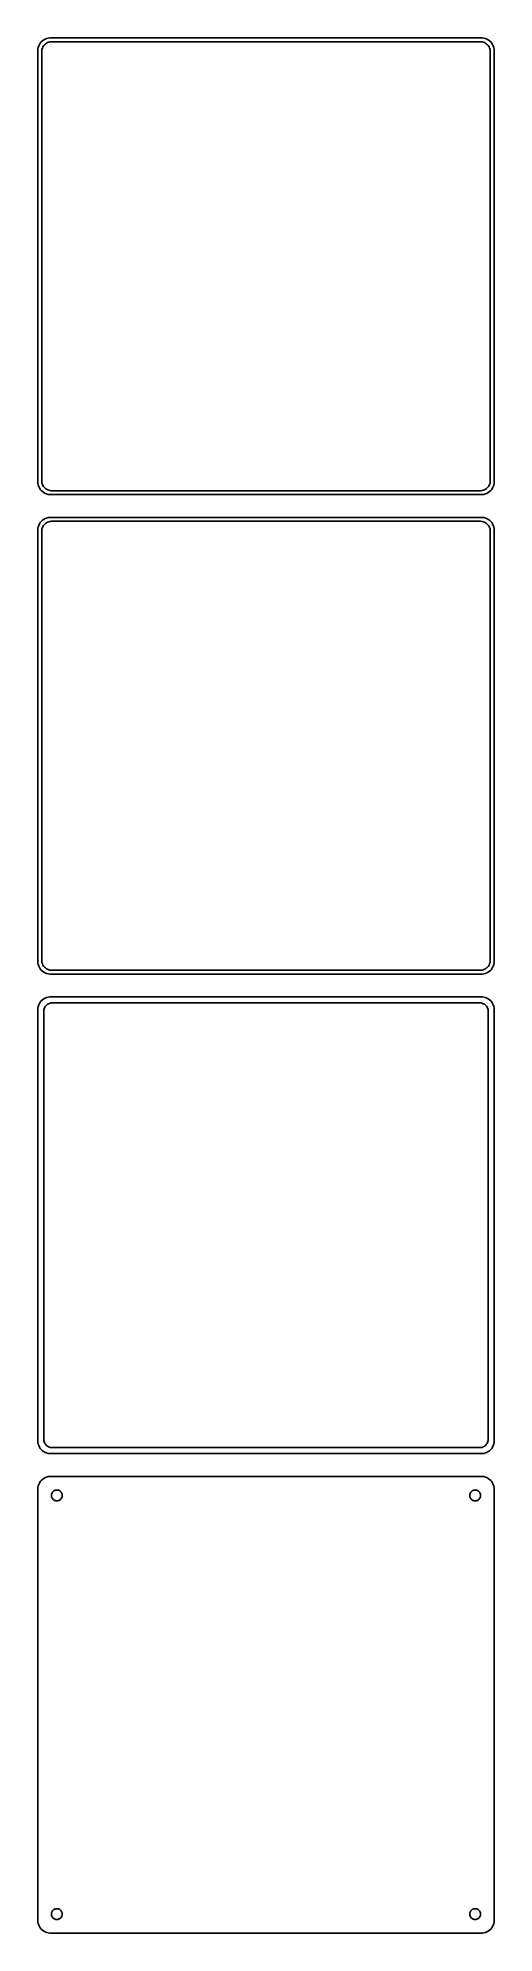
# Model space of a CAD drawing. Header units: metres. Extents: x -90 to 90, y 666 to 1413.
import ezdxf

# ---------------------------------------------------------------- set-up
doc = ezdxf.new("R2010")
doc.units = ezdxf.units.M

msp = doc.modelspace()

# ---------------------------------------------------------------- linework, layer by layer
for p, q in [((-88.1871, 1411.85), (-88.6448, 1411.42)), ((-87.6791, 1412.22), (-88.1871, 1411.85)), ((-87.1289, 1412.52), (-87.6791, 1412.22)), ((-86.5451, 1412.76), (-87.1289, 1412.52)), ((-85.9369, 1412.91), (-86.5451, 1412.76)), ((-85.3139, 1412.99), (-85.9369, 1412.91)), ((85.3139, 1412.99), (-85.3139, 1412.99)), ((85.9369, 1412.91), (85.3139, 1412.99)), ((86.5451, 1412.76), (85.9369, 1412.91)), ((87.1289, 1412.52), (86.5451, 1412.76)), ((87.6791, 1412.22), (87.1289, 1412.52)), ((88.1871, 1411.85), (87.6791, 1412.22)), ((88.6448, 1411.42), (88.1871, 1411.85)), ((-89.9606, 1408.63), (-90, 1408)), ((-90, 1408), (-90, 1238)), ((-89.8429, 1409.24), (-89.9606, 1408.63)), ((-89.6489, 1409.84), (-89.8429, 1409.24)), ((-89.3815, 1410.41), (-89.6489, 1409.84)), ((-89.0451, 1410.94), (-89.3815, 1410.41)), ((-88.6448, 1411.42), (-89.0451, 1410.94)), ((-88.5, 1407.5), (-88.4685, 1408)), ((-88.5, 1238.5), (-88.5, 1407.5)), ((-88.4685, 1408), (-88.3743, 1408.49)), ((-88.3743, 1408.49), (-88.2191, 1408.97)), ((-88.2191, 1408.97), (-88.0052, 1409.43)), ((-88.0052, 1409.43), (-87.7361, 1409.85)), ((-87.7361, 1409.85), (-87.4159, 1410.24)), ((-87.4159, 1410.24), (-87.0497, 1410.58)), ((-87.0497, 1410.58), (-86.6433, 1410.88)), ((-86.6433, 1410.88), (-86.2031, 1411.12)), ((-86.2031, 1411.12), (-85.7361, 1411.3)), ((-85.7361, 1411.3), (-85.2495, 1411.43)), ((-85.2495, 1411.43), (-84.7512, 1411.49)), ((-84.7512, 1411.49), (84.7512, 1411.49)), ((84.7512, 1411.49), (85.2495, 1411.43)), ((85.2495, 1411.43), (85.7361, 1411.3)), ((85.7361, 1411.3), (86.2031, 1411.12)), ((86.2031, 1411.12), (86.6433, 1410.88)), ((86.6433, 1410.88), (87.0497, 1410.58)), ((87.0497, 1410.58), (87.4159, 1410.24)), ((87.4159, 1410.24), (87.7361, 1409.85)), ((87.7361, 1409.85), (88.0052, 1409.43)), ((88.0052, 1409.43), (88.2191, 1408.97)), ((88.2191, 1408.97), (88.3743, 1408.49)), ((88.3743, 1408.49), (88.4685, 1408)), ((88.4685, 1408), (88.5, 1407.5)), ((88.5, 1407.5), (88.5, 1238.5)), ((89.0451, 1410.94), (88.6448, 1411.42)), ((89.3815, 1410.41), (89.0451, 1410.94)), ((89.6489, 1409.84), (89.3815, 1410.41)), ((89.8429, 1409.24), (89.6489, 1409.84)), ((89.9606, 1408.63), (89.8429, 1409.24)), ((90, 1408), (89.9606, 1408.63)), ((90, 1238), (90, 1408)), ((-90, 1238), (-89.9606, 1237.37)), ((-89.9606, 1237.37), (-89.8429, 1236.76)), ((-89.8429, 1236.76), (-89.6489, 1236.16)), ((-89.6489, 1236.16), (-89.3815, 1235.59)), ((-89.3815, 1235.59), (-89.0451, 1235.06)), ((-89.0451, 1235.06), (-88.6448, 1234.58)), ((-88.6448, 1234.58), (-88.1871, 1234.15)), ((-88.4685, 1238), (-88.5, 1238.5)), ((-88.3743, 1237.51), (-88.4685, 1238)), ((-88.2191, 1237.03), (-88.3743, 1237.51)), ((-88.0052, 1236.57), (-88.2191, 1237.03)), ((-88.1871, 1234.15), (-87.6791, 1233.78)), ((-87.7361, 1236.15), (-88.0052, 1236.57)), ((-87.4159, 1235.76), (-87.7361, 1236.15)), ((-87.6791, 1233.78), (-87.1289, 1233.48)), ((-87.0497, 1235.42), (-87.4159, 1235.76)), ((-87.1289, 1233.48), (-86.5451, 1233.24)), ((-86.6433, 1235.12), (-87.0497, 1235.42)), ((-86.2031, 1234.88), (-86.6433, 1235.12)), ((-86.5451, 1233.24), (-85.9369, 1233.09)), ((-85.7361, 1234.7), (-86.2031, 1234.88)), ((-85.9369, 1233.09), (-85.3139, 1233.01)), ((-85.2495, 1234.57), (-85.7361, 1234.7)), ((-85.3139, 1233.01), (85.3139, 1233.01)), ((-84.7512, 1234.51), (-85.2495, 1234.57)), ((84.7512, 1234.51), (-84.7512, 1234.51)), ((85.2495, 1234.57), (84.7512, 1234.51)), ((85.7361, 1234.7), (85.2495, 1234.57)), ((85.3139, 1233.01), (85.9369, 1233.09)), ((86.2031, 1234.88), (85.7361, 1234.7)), ((85.9369, 1233.09), (86.5451, 1233.24)), ((86.6433, 1235.12), (86.2031, 1234.88)), ((86.5451, 1233.24), (87.1289, 1233.48)), ((87.0497, 1235.42), (86.6433, 1235.12)), ((87.4159, 1235.76), (87.0497, 1235.42)), ((87.1289, 1233.48), (87.6791, 1233.78)), ((87.7361, 1236.15), (87.4159, 1235.76)), ((87.6791, 1233.78), (88.1871, 1234.15)), ((88.0052, 1236.57), (87.7361, 1236.15)), ((88.2191, 1237.03), (88.0052, 1236.57)), ((88.1871, 1234.15), (88.6448, 1234.58)), ((88.3743, 1237.51), (88.2191, 1237.03)), ((88.4685, 1238), (88.3743, 1237.51)), ((88.5, 1238.5), (88.4685, 1238)), ((88.6448, 1234.58), (89.0451, 1235.06)), ((89.0451, 1235.06), (89.3815, 1235.59)), ((89.3815, 1235.59), (89.6489, 1236.16)), ((89.6489, 1236.16), (89.8429, 1236.76)), ((89.8429, 1236.76), (89.9606, 1237.37)), ((89.9606, 1237.37), (90, 1238)), ((-89.9606, 1219.63), (-90, 1219)), ((-90, 1219), (-90, 1049)), ((-89.8429, 1220.24), (-89.9606, 1219.63)), ((-89.6489, 1220.84), (-89.8429, 1220.24)), ((-89.3815, 1221.41), (-89.6489, 1220.84)), ((-89.0451, 1221.94), (-89.3815, 1221.41)), ((-88.6448, 1222.42), (-89.0451, 1221.94)), ((-88.1871, 1222.85), (-88.6448, 1222.42)), ((-88.5, 1218.5), (-88.4685, 1219)), ((-88.5, 1049.5), (-88.5, 1218.5)), ((-88.4685, 1219), (-88.3743, 1219.49)), ((-88.3743, 1219.49), (-88.2191, 1219.97)), ((-88.2191, 1219.97), (-88.0052, 1220.43)), ((-87.6791, 1223.22), (-88.1871, 1222.85)), ((-88.0052, 1220.43), (-87.7361, 1220.85)), ((-87.7361, 1220.85), (-87.4159, 1221.24)), ((-87.1289, 1223.52), (-87.6791, 1223.22)), ((-87.4159, 1221.24), (-87.0497, 1221.58)), ((-86.5451, 1223.76), (-87.1289, 1223.52)), ((-87.0497, 1221.58), (-86.6433, 1221.88)), ((-86.6433, 1221.88), (-86.2031, 1222.12)), ((-85.9369, 1223.91), (-86.5451, 1223.76)), ((-86.2031, 1222.12), (-85.7361, 1222.3)), ((-85.3139, 1223.99), (-85.9369, 1223.91)), ((-85.7361, 1222.3), (-85.2495, 1222.43)), ((85.3139, 1223.99), (-85.3139, 1223.99)), ((-85.2495, 1222.43), (-84.7512, 1222.49)), ((-84.7512, 1222.49), (84.7512, 1222.49)), ((84.7512, 1222.49), (85.2495, 1222.43)), ((85.2495, 1222.43), (85.7361, 1222.3)), ((85.9369, 1223.91), (85.3139, 1223.99)), ((85.7361, 1222.3), (86.2031, 1222.12)), ((86.5451, 1223.76), (85.9369, 1223.91)), ((86.2031, 1222.12), (86.6433, 1221.88)), ((87.1289, 1223.52), (86.5451, 1223.76)), ((86.6433, 1221.88), (87.0497, 1221.58)), ((87.0497, 1221.58), (87.4159, 1221.24)), ((87.6791, 1223.22), (87.1289, 1223.52)), ((87.4159, 1221.24), (87.7361, 1220.85)), ((88.1871, 1222.85), (87.6791, 1223.22)), ((87.7361, 1220.85), (88.0052, 1220.43)), ((88.0052, 1220.43), (88.2191, 1219.97)), ((88.6448, 1222.42), (88.1871, 1222.85)), ((88.2191, 1219.97), (88.3743, 1219.49)), ((88.3743, 1219.49), (88.4685, 1219)), ((88.4685, 1219), (88.5, 1218.5)), ((88.5, 1218.5), (88.5, 1049.5)), ((89.0451, 1221.94), (88.6448, 1222.42)), ((89.3815, 1221.41), (89.0451, 1221.94)), ((89.6489, 1220.84), (89.3815, 1221.41)), ((89.8429, 1220.24), (89.6489, 1220.84)), ((89.9606, 1219.63), (89.8429, 1220.24)), ((90, 1219), (89.9606, 1219.63)), ((90, 1049), (90, 1219)), ((-90, 1049), (-89.9606, 1048.37)), ((-89.9606, 1048.37), (-89.8429, 1047.76)), ((-89.8429, 1047.76), (-89.6489, 1047.16)), ((-89.6489, 1047.16), (-89.3815, 1046.59)), ((-89.3815, 1046.59), (-89.0451, 1046.06)), ((-89.0451, 1046.06), (-88.6448, 1045.58)), ((-88.4685, 1049), (-88.5, 1049.5)), ((-88.3743, 1048.51), (-88.4685, 1049)), ((-88.2191, 1048.03), (-88.3743, 1048.51)), ((-88.0052, 1047.57), (-88.2191, 1048.03)), ((-87.7361, 1047.15), (-88.0052, 1047.57)), ((-87.4159, 1046.76), (-87.7361, 1047.15)), ((-87.0497, 1046.42), (-87.4159, 1046.76)), ((-86.6433, 1046.12), (-87.0497, 1046.42)), ((-86.2031, 1045.88), (-86.6433, 1046.12)), ((-85.7361, 1045.7), (-86.2031, 1045.88)), ((86.2031, 1045.88), (85.7361, 1045.7)), ((86.6433, 1046.12), (86.2031, 1045.88)), ((87.0497, 1046.42), (86.6433, 1046.12)), ((87.4159, 1046.76), (87.0497, 1046.42)), ((87.7361, 1047.15), (87.4159, 1046.76)), ((88.0052, 1047.57), (87.7361, 1047.15)), ((88.2191, 1048.03), (88.0052, 1047.57)), ((88.3743, 1048.51), (88.2191, 1048.03)), ((88.4685, 1049), (88.3743, 1048.51)), ((88.5, 1049.5), (88.4685, 1049)), ((88.6448, 1045.58), (89.0451, 1046.06)), ((89.0451, 1046.06), (89.3815, 1046.59)), ((89.3815, 1046.59), (89.6489, 1047.16)), ((89.6489, 1047.16), (89.8429, 1047.76)), ((89.8429, 1047.76), (89.9606, 1048.37)), ((89.9606, 1048.37), (90, 1049)), ((-88.6448, 1045.58), (-88.1871, 1045.15)), ((-88.1871, 1045.15), (-87.6791, 1044.78)), ((-87.6791, 1044.78), (-87.1289, 1044.48)), ((-87.1289, 1044.48), (-86.5451, 1044.24)), ((-86.5451, 1044.24), (-85.9369, 1044.09)), ((-85.9369, 1044.09), (-85.3139, 1044.01)), ((-85.2495, 1045.57), (-85.7361, 1045.7)), ((-85.3139, 1044.01), (85.3139, 1044.01)), ((-84.7512, 1045.51), (-85.2495, 1045.57)), ((84.7512, 1045.51), (-84.7512, 1045.51)), ((85.2495, 1045.57), (84.7512, 1045.51)), ((85.7361, 1045.7), (85.2495, 1045.57)), ((85.3139, 1044.01), (85.9369, 1044.09)), ((85.9369, 1044.09), (86.5451, 1044.24)), ((86.5451, 1044.24), (87.1289, 1044.48)), ((87.1289, 1044.48), (87.6791, 1044.78)), ((87.6791, 1044.78), (88.1871, 1045.15)), ((88.1871, 1045.15), (88.6448, 1045.58)), ((-89.8429, 1031.24), (-89.9606, 1030.63)), ((-89.6489, 1031.84), (-89.8429, 1031.24)), ((-89.3815, 1032.41), (-89.6489, 1031.84)), ((-89.0451, 1032.94), (-89.3815, 1032.41)), ((-88.6448, 1033.42), (-89.0451, 1032.94)), ((-88.1871, 1033.85), (-88.6448, 1033.42)), ((-87.6791, 1034.22), (-88.1871, 1033.85)), ((-87.1289, 1034.52), (-87.6791, 1034.22)), ((-87.3943, 1030.65), (-87.2279, 1031)), ((-87.2279, 1031), (-87.0184, 1031.33)), ((-86.5451, 1034.76), (-87.1289, 1034.52)), ((-87.0184, 1031.33), (-86.7692, 1031.63)), ((-86.7692, 1031.63), (-86.4843, 1031.9)), ((-85.9369, 1034.91), (-86.5451, 1034.76)), ((-86.4843, 1031.9), (-86.168, 1032.13)), ((-86.168, 1032.13), (-85.8254, 1032.32)), ((-85.3139, 1034.99), (-85.9369, 1034.91)), ((-85.8254, 1032.32), (-85.4619, 1032.46)), ((-85.4619, 1032.46), (-85.0833, 1032.56)), ((85.3139, 1034.99), (-85.3139, 1034.99)), ((-85.0833, 1032.56), (-84.6955, 1032.61)), ((-84.6955, 1032.61), (84.6955, 1032.61)), ((84.6955, 1032.61), (85.0833, 1032.56)), ((85.0833, 1032.56), (85.4619, 1032.46)), ((85.9369, 1034.91), (85.3139, 1034.99)), ((85.4619, 1032.46), (85.8254, 1032.32)), ((85.8254, 1032.32), (86.168, 1032.13)), ((86.5451, 1034.76), (85.9369, 1034.91)), ((86.168, 1032.13), (86.4843, 1031.9)), ((86.4843, 1031.9), (86.7692, 1031.63)), ((87.1289, 1034.52), (86.5451, 1034.76)), ((86.7692, 1031.63), (87.0184, 1031.33)), ((87.0184, 1031.33), (87.2279, 1031)), ((87.6791, 1034.22), (87.1289, 1034.52)), ((87.2279, 1031), (87.3943, 1030.65)), ((88.1871, 1033.85), (87.6791, 1034.22)), ((88.6448, 1033.42), (88.1871, 1033.85)), ((89.0451, 1032.94), (88.6448, 1033.42)), ((89.3815, 1032.41), (89.0451, 1032.94)), ((89.6489, 1031.84), (89.3815, 1032.41)), ((89.8429, 1031.24), (89.6489, 1031.84)), ((89.9606, 1030.63), (89.8429, 1031.24)), ((-89.9606, 1030.63), (-90, 1030)), ((-90, 1030), (-90, 860)), ((-87.6129, 1029.5), (-87.5884, 1029.89)), ((-87.6129, 860.5), (-87.6129, 1029.5)), ((-87.5884, 1029.89), (-87.5151, 1030.27)), ((-87.5151, 1030.27), (-87.3943, 1030.65)), ((87.3943, 1030.65), (87.5151, 1030.27)), ((87.5151, 1030.27), (87.5884, 1029.89)), ((87.5884, 1029.89), (87.6129, 1029.5)), ((87.6129, 1029.5), (87.6129, 860.5)), ((90, 1030), (89.9606, 1030.63)), ((90, 860), (90, 1030)), ((-90, 860), (-89.9606, 859.373)), ((-89.9606, 859.373), (-89.8429, 858.757)), ((-87.5884, 860.11), (-87.6129, 860.5)), ((-87.5151, 859.726), (-87.5884, 860.11)), ((-87.3943, 859.354), (-87.5151, 859.726)), ((-87.2279, 859), (-87.3943, 859.354)), ((87.3943, 859.354), (87.2279, 859)), ((87.5151, 859.726), (87.3943, 859.354)), ((87.5884, 860.11), (87.5151, 859.726)), ((87.6129, 860.5), (87.5884, 860.11)), ((89.8429, 858.757), (89.9606, 859.373)), ((89.9606, 859.373), (90, 860)), ((-89.8429, 858.757), (-89.6489, 858.159)), ((-89.6489, 858.159), (-89.3815, 857.591)), ((-89.3815, 857.591), (-89.0451, 857.061)), ((-89.0451, 857.061), (-88.6448, 856.577)), ((-88.6448, 856.577), (-88.1871, 856.147)), ((-88.1871, 856.147), (-87.6791, 855.778)), ((-87.6791, 855.778), (-87.1289, 855.476)), ((-87.0184, 858.67), (-87.2279, 859)), ((-87.1289, 855.476), (-86.5451, 855.245)), ((-86.7692, 858.369), (-87.0184, 858.67)), ((-86.4843, 858.101), (-86.7692, 858.369)), ((-86.5451, 855.245), (-85.9369, 855.089)), ((-86.168, 857.872), (-86.4843, 858.101)), ((-85.8254, 857.683), (-86.168, 857.872)), ((-85.9369, 855.089), (-85.3139, 855.01)), ((-85.4619, 857.539), (-85.8254, 857.683)), ((-85.0833, 857.442), (-85.4619, 857.539)), ((-85.3139, 855.01), (85.3139, 855.01)), ((-84.6955, 857.393), (-85.0833, 857.442)), ((84.6955, 857.393), (-84.6955, 857.393)), ((85.0833, 857.442), (84.6955, 857.393)), ((85.4619, 857.539), (85.0833, 857.442)), ((85.3139, 855.01), (85.9369, 855.089)), ((85.8254, 857.683), (85.4619, 857.539)), ((86.168, 857.872), (85.8254, 857.683)), ((85.9369, 855.089), (86.5451, 855.245)), ((86.4843, 858.101), (86.168, 857.872)), ((86.7692, 858.369), (86.4843, 858.101)), ((86.5451, 855.245), (87.1289, 855.476)), ((87.0184, 858.67), (86.7692, 858.369)), ((87.2279, 859), (87.0184, 858.67)), ((87.1289, 855.476), (87.6791, 855.778)), ((87.6791, 855.778), (88.1871, 856.147)), ((88.1871, 856.147), (88.6448, 856.577)), ((88.6448, 856.577), (89.0451, 857.061)), ((89.0451, 857.061), (89.3815, 857.591)), ((89.3815, 857.591), (89.6489, 858.159)), ((89.6489, 858.159), (89.8429, 858.757)), ((-88.6448, 844.423), (-89.0451, 843.939)), ((-88.1871, 844.853), (-88.6448, 844.423)), ((-87.6791, 845.222), (-88.1871, 844.853)), ((-87.1289, 845.524), (-87.6791, 845.222)), ((-86.5451, 845.755), (-87.1289, 845.524)), ((-85.9369, 845.911), (-86.5451, 845.755)), ((-85.3139, 845.99), (-85.9369, 845.911)), ((85.3139, 845.99), (-85.3139, 845.99)), ((85.9369, 845.911), (85.3139, 845.99)), ((86.5451, 845.755), (85.9369, 845.911)), ((87.1289, 845.524), (86.5451, 845.755)), ((87.6791, 845.222), (87.1289, 845.524)), ((88.1871, 844.853), (87.6791, 845.222)), ((88.6448, 844.423), (88.1871, 844.853)), ((89.0451, 843.939), (88.6448, 844.423)), ((-89.9606, 841.627), (-90, 841)), ((-90, 841), (-90, 671)), ((-89.8429, 842.243), (-89.9606, 841.627)), ((-89.6489, 842.841), (-89.8429, 842.243)), ((-89.3815, 843.409), (-89.6489, 842.841)), ((-89.0451, 843.939), (-89.3815, 843.409)), ((-84.6353, 838.5), (-84.6185, 838.768)), ((-84.6185, 838.232), (-84.6353, 838.5)), ((-84.6185, 838.768), (-84.5682, 839.031)), ((-84.5682, 837.969), (-84.6185, 838.232)), ((-84.5682, 839.031), (-84.4853, 839.286)), ((-84.4853, 837.714), (-84.5682, 837.969)), ((-84.4853, 839.286), (-84.3712, 839.529)), ((-84.3712, 837.471), (-84.4853, 837.714)), ((-84.3712, 839.529), (-84.2275, 839.755)), ((-84.2275, 837.245), (-84.3712, 837.471)), ((-84.2275, 839.755), (-84.0566, 839.962)), ((-84.0566, 837.038), (-84.2275, 837.245)), ((-84.0566, 839.962), (-83.8611, 840.145)), ((-83.8611, 836.855), (-84.0566, 837.038)), ((-83.8611, 840.145), (-83.6441, 840.303)), ((-83.6441, 836.697), (-83.8611, 836.855)), ((-83.6441, 840.303), (-83.4092, 840.432)), ((-83.4092, 836.568), (-83.6441, 836.697)), ((-83.4092, 840.432), (-83.1598, 840.531)), ((-83.1598, 840.531), (-82.9001, 840.597)), ((-82.9001, 840.597), (-82.6341, 840.631)), ((-82.6341, 840.631), (-82.3659, 840.631)), ((-82.3659, 840.631), (-82.0999, 840.597)), ((-82.0999, 840.597), (-81.8401, 840.531)), ((-81.8401, 840.531), (-81.5908, 840.432)), ((-81.5908, 840.432), (-81.3559, 840.303)), ((-81.3559, 836.697), (-81.5908, 836.568)), ((-81.3559, 840.303), (-81.1389, 840.145)), ((-81.1389, 836.855), (-81.3559, 836.697)), ((-81.1389, 840.145), (-80.9434, 839.962)), ((-80.9434, 837.038), (-81.1389, 836.855)), ((-80.9434, 839.962), (-80.7725, 839.755)), ((-80.7725, 837.245), (-80.9434, 837.038)), ((-80.7725, 839.755), (-80.6288, 839.529)), ((-80.6288, 837.471), (-80.7725, 837.245)), ((-80.6288, 839.529), (-80.5146, 839.286)), ((-80.5146, 837.714), (-80.6288, 837.471)), ((-80.5146, 839.286), (-80.4318, 839.031)), ((-80.4318, 837.969), (-80.5146, 837.714)), ((-80.4318, 839.031), (-80.3815, 838.768)), ((-80.3815, 838.232), (-80.4318, 837.969)), ((-80.3815, 838.768), (-80.3647, 838.5)), ((-80.3647, 838.5), (-80.3815, 838.232)), ((80.3647, 838.5), (80.3815, 838.768)), ((80.3815, 838.232), (80.3647, 838.5)), ((80.3815, 838.768), (80.4318, 839.031)), ((80.4318, 837.969), (80.3815, 838.232)), ((80.4318, 839.031), (80.5146, 839.286)), ((80.5146, 837.714), (80.4318, 837.969)), ((80.5146, 839.286), (80.6288, 839.529)), ((80.6288, 837.471), (80.5146, 837.714)), ((80.6288, 839.529), (80.7725, 839.755)), ((80.7725, 837.245), (80.6288, 837.471)), ((80.7725, 839.755), (80.9434, 839.962)), ((80.9434, 837.038), (80.7725, 837.245)), ((80.9434, 839.962), (81.1389, 840.145)), ((81.1389, 836.855), (80.9434, 837.038)), ((81.1389, 840.145), (81.3559, 840.303)), ((81.3559, 836.697), (81.1389, 836.855)), ((81.3559, 840.303), (81.5908, 840.432)), ((81.5908, 836.568), (81.3559, 836.697)), ((81.5908, 840.432), (81.8401, 840.531)), ((81.8401, 840.531), (82.0999, 840.597)), ((82.0999, 840.597), (82.3659, 840.631)), ((82.3659, 840.631), (82.6341, 840.631)), ((82.6341, 840.631), (82.9001, 840.597)), ((82.9001, 840.597), (83.1598, 840.531)), ((83.1598, 840.531), (83.4092, 840.432)), ((83.4092, 840.432), (83.6441, 840.303)), ((83.6441, 836.697), (83.4092, 836.568)), ((83.6441, 840.303), (83.8611, 840.145)), ((83.8611, 836.855), (83.6441, 836.697)), ((83.8611, 840.145), (84.0566, 839.962)), ((84.0566, 837.038), (83.8611, 836.855)), ((84.0566, 839.962), (84.2275, 839.755)), ((84.2275, 837.245), (84.0566, 837.038)), ((84.2275, 839.755), (84.3712, 839.529)), ((84.3712, 837.471), (84.2275, 837.245)), ((84.3712, 839.529), (84.4853, 839.286)), ((84.4853, 837.714), (84.3712, 837.471)), ((84.4853, 839.286), (84.5682, 839.031)), ((84.5682, 837.969), (84.4853, 837.714)), ((84.5682, 839.031), (84.6185, 838.768)), ((84.6185, 838.232), (84.5682, 837.969)), ((84.6185, 838.768), (84.6353, 838.5)), ((84.6353, 838.5), (84.6185, 838.232)), ((89.3815, 843.409), (89.0451, 843.939)), ((89.6489, 842.841), (89.3815, 843.409)), ((89.8429, 842.243), (89.6489, 842.841)), ((89.9606, 841.627), (89.8429, 842.243)), ((90, 841), (89.9606, 841.627)), ((90, 671), (90, 841)), ((-83.1598, 836.469), (-83.4092, 836.568)), ((-82.9001, 836.403), (-83.1598, 836.469)), ((-82.6341, 836.369), (-82.9001, 836.403)), ((-82.3659, 836.369), (-82.6341, 836.369)), ((-82.0999, 836.403), (-82.3659, 836.369)), ((-81.8401, 836.469), (-82.0999, 836.403)), ((-81.5908, 836.568), (-81.8401, 836.469)), ((81.8401, 836.469), (81.5908, 836.568)), ((82.0999, 836.403), (81.8401, 836.469)), ((82.3659, 836.369), (82.0999, 836.403)), ((82.6341, 836.369), (82.3659, 836.369)), ((82.9001, 836.403), (82.6341, 836.369)), ((83.1598, 836.469), (82.9001, 836.403)), ((83.4092, 836.568), (83.1598, 836.469)), ((-84.6353, 673.5), (-84.6185, 673.768)), ((-84.6185, 673.232), (-84.6353, 673.5)), ((-84.6185, 673.768), (-84.5682, 674.031)), ((-84.5682, 672.969), (-84.6185, 673.232)), ((-84.5682, 674.031), (-84.4853, 674.286)), ((-84.4853, 672.714), (-84.5682, 672.969)), ((-84.4853, 674.286), (-84.3712, 674.529)), ((-84.3712, 672.471), (-84.4853, 672.714)), ((-84.3712, 674.529), (-84.2275, 674.755)), ((-84.2275, 672.245), (-84.3712, 672.471)), ((-84.2275, 674.755), (-84.0566, 674.962)), ((-84.0566, 674.962), (-83.8611, 675.145)), ((-83.8611, 675.145), (-83.6441, 675.303)), ((-83.6441, 675.303), (-83.4092, 675.432)), ((-83.4092, 675.432), (-83.1598, 675.531)), ((-83.1598, 675.531), (-82.9001, 675.597)), ((-82.9001, 675.597), (-82.6341, 675.631)), ((-82.6341, 675.631), (-82.3659, 675.631)), ((-82.3659, 675.631), (-82.0999, 675.597)), ((-82.0999, 675.597), (-81.8401, 675.531)), ((-81.8401, 675.531), (-81.5908, 675.432)), ((-81.5908, 675.432), (-81.3559, 675.303)), ((-81.3559, 675.303), (-81.1389, 675.145)), ((-81.1389, 675.145), (-80.9434, 674.962)), ((-80.9434, 674.962), (-80.7725, 674.755)), ((-80.7725, 674.755), (-80.6288, 674.529)), ((-80.6288, 672.471), (-80.7725, 672.245)), ((-80.6288, 674.529), (-80.5146, 674.286)), ((-80.5146, 672.714), (-80.6288, 672.471)), ((-80.5146, 674.286), (-80.4318, 674.031)), ((-80.4318, 672.969), (-80.5146, 672.714)), ((-80.4318, 674.031), (-80.3815, 673.768)), ((-80.3815, 673.232), (-80.4318, 672.969)), ((-80.3815, 673.768), (-80.3647, 673.5)), ((-80.3647, 673.5), (-80.3815, 673.232)), ((80.3647, 673.5), (80.3815, 673.768)), ((80.3815, 673.232), (80.3647, 673.5)), ((80.3815, 673.768), (80.4318, 674.031)), ((80.4318, 672.969), (80.3815, 673.232)), ((80.4318, 674.031), (80.5146, 674.286)), ((80.5146, 672.714), (80.4318, 672.969)), ((80.5146, 674.286), (80.6288, 674.529)), ((80.6288, 672.471), (80.5146, 672.714)), ((80.6288, 674.529), (80.7725, 674.755)), ((80.7725, 672.245), (80.6288, 672.471)), ((80.7725, 674.755), (80.9434, 674.962)), ((80.9434, 674.962), (81.1389, 675.145)), ((81.1389, 675.145), (81.3559, 675.303)), ((81.3559, 675.303), (81.5908, 675.432)), ((81.5908, 675.432), (81.8401, 675.531)), ((81.8401, 675.531), (82.0999, 675.597)), ((82.0999, 675.597), (82.3659, 675.631)), ((82.3659, 675.631), (82.6341, 675.631)), ((82.6341, 675.631), (82.9001, 675.597)), ((82.9001, 675.597), (83.1598, 675.531)), ((83.1598, 675.531), (83.4092, 675.432)), ((83.4092, 675.432), (83.6441, 675.303)), ((83.6441, 675.303), (83.8611, 675.145)), ((83.8611, 675.145), (84.0566, 674.962)), ((84.0566, 674.962), (84.2275, 674.755)), ((84.2275, 674.755), (84.3712, 674.529)), ((84.3712, 672.471), (84.2275, 672.245)), ((84.3712, 674.529), (84.4853, 674.286)), ((84.4853, 672.714), (84.3712, 672.471)), ((84.4853, 674.286), (84.5682, 674.031)), ((84.5682, 672.969), (84.4853, 672.714)), ((84.5682, 674.031), (84.6185, 673.768)), ((84.6185, 673.232), (84.5682, 672.969)), ((84.6185, 673.768), (84.6353, 673.5)), ((84.6353, 673.5), (84.6185, 673.232)), ((-90, 671), (-89.9606, 670.373)), ((-89.9606, 670.373), (-89.8429, 669.757)), ((-89.8429, 669.757), (-89.6489, 669.159)), ((-89.6489, 669.159), (-89.3815, 668.591)), ((-89.3815, 668.591), (-89.0451, 668.061)), ((-89.0451, 668.061), (-88.6448, 667.577)), ((-88.6448, 667.577), (-88.1871, 667.147)), ((-88.1871, 667.147), (-87.6791, 666.778)), ((-87.6791, 666.778), (-87.1289, 666.476)), ((-87.1289, 666.476), (-86.5451, 666.245)), ((-86.5451, 666.245), (-85.9369, 666.089)), ((-85.9369, 666.089), (-85.3139, 666.01)), ((-85.3139, 666.01), (85.3139, 666.01)), ((-84.0566, 672.038), (-84.2275, 672.245)), ((-83.8611, 671.855), (-84.0566, 672.038)), ((-83.6441, 671.697), (-83.8611, 671.855)), ((-83.4092, 671.568), (-83.6441, 671.697)), ((-83.1598, 671.469), (-83.4092, 671.568)), ((-82.9001, 671.403), (-83.1598, 671.469)), ((-82.6341, 671.369), (-82.9001, 671.403)), ((-82.3659, 671.369), (-82.6341, 671.369)), ((-82.0999, 671.403), (-82.3659, 671.369)), ((-81.8401, 671.469), (-82.0999, 671.403)), ((-81.5908, 671.568), (-81.8401, 671.469)), ((-81.3559, 671.697), (-81.5908, 671.568)), ((-81.1389, 671.855), (-81.3559, 671.697)), ((-80.9434, 672.038), (-81.1389, 671.855)), ((-80.7725, 672.245), (-80.9434, 672.038)), ((80.9434, 672.038), (80.7725, 672.245)), ((81.1389, 671.855), (80.9434, 672.038)), ((81.3559, 671.697), (81.1389, 671.855)), ((81.5908, 671.568), (81.3559, 671.697)), ((81.8401, 671.469), (81.5908, 671.568)), ((82.0999, 671.403), (81.8401, 671.469)), ((82.3659, 671.369), (82.0999, 671.403)), ((82.6341, 671.369), (82.3659, 671.369)), ((82.9001, 671.403), (82.6341, 671.369)), ((83.1598, 671.469), (82.9001, 671.403)), ((83.4092, 671.568), (83.1598, 671.469)), ((83.6441, 671.697), (83.4092, 671.568)), ((83.8611, 671.855), (83.6441, 671.697)), ((84.0566, 672.038), (83.8611, 671.855)), ((84.2275, 672.245), (84.0566, 672.038)), ((85.3139, 666.01), (85.9369, 666.089)), ((85.9369, 666.089), (86.5451, 666.245)), ((86.5451, 666.245), (87.1289, 666.476)), ((87.1289, 666.476), (87.6791, 666.778)), ((87.6791, 666.778), (88.1871, 667.147)), ((88.1871, 667.147), (88.6448, 667.577)), ((88.6448, 667.577), (89.0451, 668.061)), ((89.0451, 668.061), (89.3815, 668.591)), ((89.3815, 668.591), (89.6489, 669.159)), ((89.6489, 669.159), (89.8429, 669.757)), ((89.8429, 669.757), (89.9606, 670.373)), ((89.9606, 670.373), (90, 671))]:
    msp.add_line(p, q)

doc.saveas('drawing.dxf')
